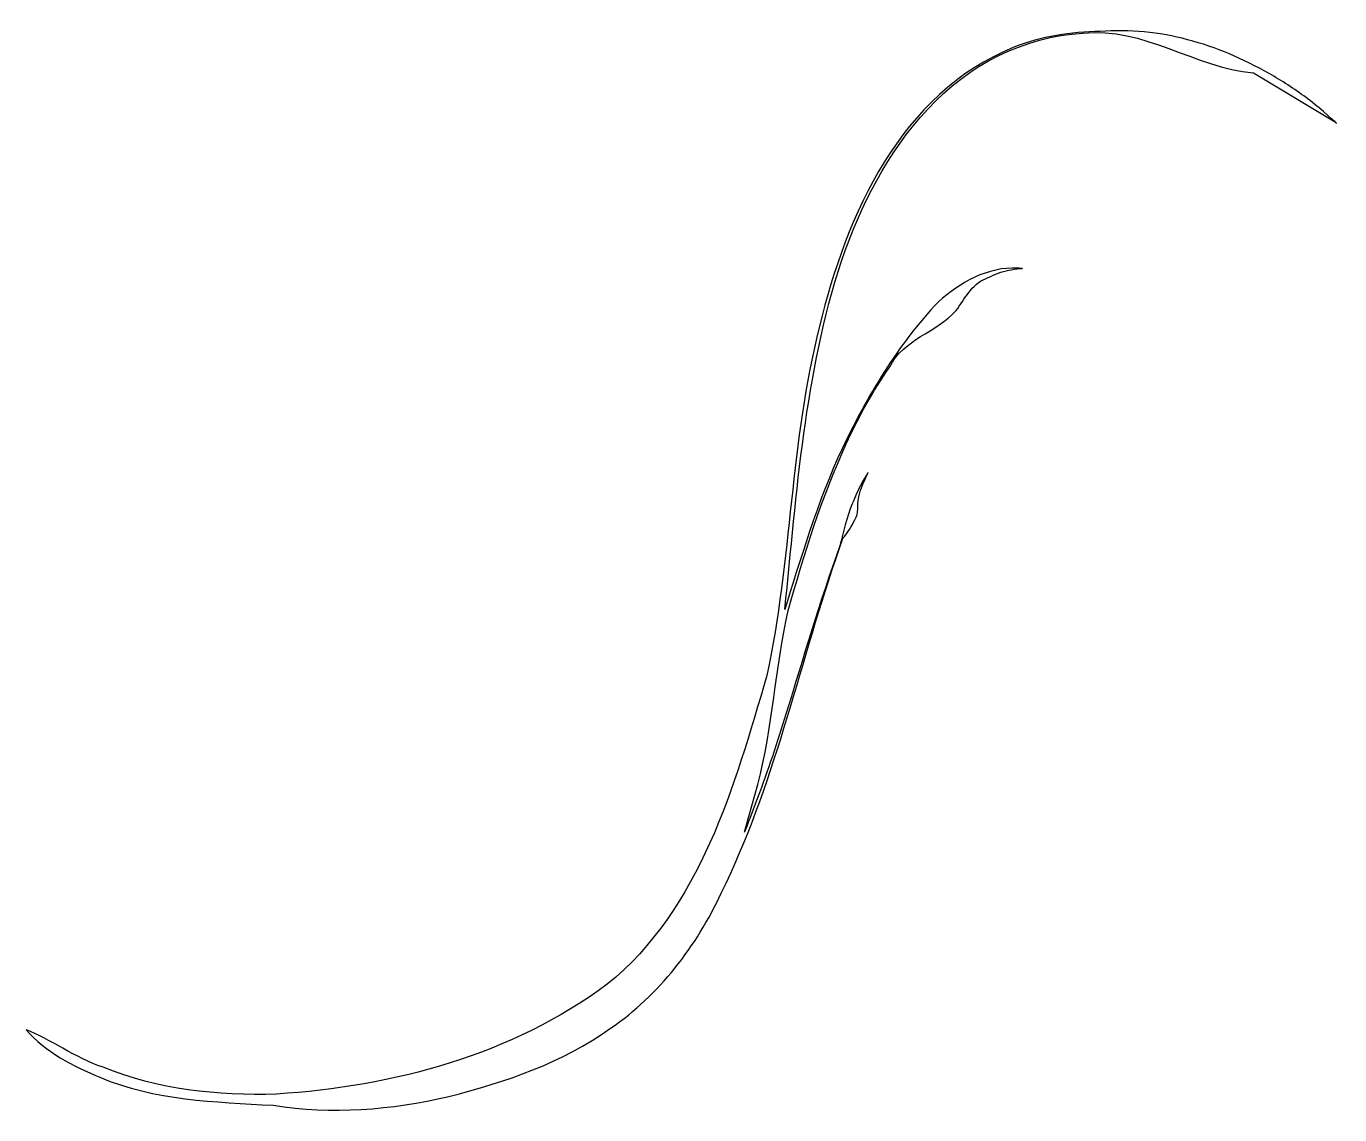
# Model space of a CAD drawing. Header units: centimetres. Extents: x -9.1 to 9.2, y -7.6 to 7.6.
import ezdxf

# ---------------------------------------------------------------- set-up
doc = ezdxf.new("R2010")
doc.units = ezdxf.units.CM
doc.header["$MEASUREMENT"] = 0
doc.layers.add('Camada 1', color=7, linetype='Continuous')

msp = doc.modelspace()

# ---------------------------------------------------------------- linework, layer by layer
at = {"layer": 'Camada 1'}
for points, knots in [([(7.95474, 6.91859), (7.14096, 6.98992), (6.42016, 7.56722), (5.58344, 7.47033), (5.58344, 7.47033), (4.76048, 7.42786), (3.98221, 7.02475), (3.42984, 6.42046), (3.42984, 6.42046), (2.29996, 5.19787), (1.92854, 3.50237), (1.70208, 1.90275), (1.70208, 1.90275), (1.59072, 1.09093), (1.52216, 0.27413), (1.43781, -0.5407), (1.43781, -0.5407), (1.63069, 0.07864), (1.90009, 0.9842), (2.23391, 1.69257), (2.23391, 1.69257), (2.58864, 2.4292), (3.00885, 3.14352), (3.57389, 3.73476), (3.57389, 3.73476), (3.8757, 4.0031), (4.25784, 4.22741), (4.67577, 4.20373), (4.67577, 4.20373), (4.69786, 4.20307), (4.73459, 4.19844), (4.74451, 4.19809), (4.74451, 4.19809), (4.74451, 4.19809), (4.66789, 4.19267), (4.66789, 4.19267), (4.66789, 4.19267), (4.61685, 4.18799), (4.56645, 4.17844), (4.51647, 4.16719), (4.51647, 4.16719), (4.41595, 4.14523), (4.32311, 4.10017), (4.23022, 4.0576), (4.23022, 4.0576), (4.02792, 3.97545), (3.94053, 3.77492), (3.82051, 3.61405), (3.82051, 3.61405), (3.54436, 3.30496), (3.08555, 3.21786), (2.89627, 2.82959), (2.89627, 2.82959), (2.66172, 2.4936), (2.46346, 2.13323), (2.29268, 1.76104), (2.29268, 1.76104), (1.95224, 1.0151), (1.70467, 0.23103), (1.48552, -0.55779), (1.48552, -0.55779), (1.30349, -1.35371), (1.2733, -2.18199), (1.06145, -2.97563), (1.06145, -2.97563), (1.06145, -2.97563), (0.89622, -3.56748), (0.89622, -3.56748), (0.89622, -3.56748), (0.83828, -3.75769), (0.92818, -3.50268), (0.9507, -3.45061), (0.9507, -3.45061), (0.9507, -3.45061), (1.05955, -3.1633), (1.05955, -3.1633), (1.05955, -3.1633), (1.20364, -2.77984), (1.33125, -2.39035), (1.45404, -1.99964), (1.45404, -1.99964), (1.69232, -1.21584), (1.92682, -0.43037), (2.20093, 0.34176), (2.20093, 0.34176), (2.26014, 0.53419), (2.29197, 0.7403), (2.37595, 0.92805), (2.37595, 0.92805), (2.41598, 1.02208), (2.45289, 1.11815), (2.50406, 1.20708), (2.50406, 1.20708), (2.53819, 1.2769), (2.65514, 1.46439), (2.56494, 1.29304), (2.56494, 1.29304), (2.5225, 1.20007), (2.48258, 1.10492), (2.46054, 1.00486), (2.46054, 1.00486), (2.44506, 0.90487), (2.47165, 0.79735), (2.41162, 0.70591), (2.41162, 0.70591), (2.36863, 0.61339), (2.31224, 0.52512), (2.24633, 0.44929), (2.24633, 0.44929), (2.24633, 0.44929), (2.14595, 0.15891), (2.14595, 0.15891), (2.14595, 0.15891), (1.62213, -1.3915), (1.28161, -3.01056), (0.55427, -4.48635), (0.55427, -4.48635), (0.2087, -5.22657), (-0.3061, -5.90057), (-0.98402, -6.3659), (-0.98402, -6.3659), (-1.654, -6.84271), (-2.44418, -7.1152), (-3.23539, -7.31427), (-3.23539, -7.31427), (-4.03189, -7.49921), (-4.86406, -7.56737), (-5.67466, -7.43648), (-5.67466, -7.43648), (-6.48439, -7.38962), (-7.32413, -7.36946), (-8.08605, -7.04619), (-8.08605, -7.04619), (-8.46052, -6.8897), (-8.83948, -6.69748), (-9.108, -6.38561), (-9.108, -6.38561), (-8.79796, -6.50412), (-8.41551, -6.78246), (-8.04049, -6.90684), (-8.04049, -6.90684), (-7.27928, -7.21646), (-6.44526, -7.30771), (-5.62937, -7.27993), (-5.62937, -7.27993), (-4.00784, -7.18034), (-2.34766, -6.73282), (-1.03051, -5.75416), (-1.03051, -5.75416), (0.2724, -4.69223), (0.73286, -3.00297), (1.18882, -1.4587), (1.18882, -1.4587), (1.53355, 0.13819), (1.51185, 1.80369), (1.92198, 3.39511), (1.92198, 3.39511), (2.29067, 4.94509), (3.0482, 6.63842), (4.62295, 7.27578), (4.62295, 7.27578), (5.0049, 7.42297), (5.41456, 7.49533), (5.82413, 7.49295), (5.82413, 7.49295), (6.22773, 7.52417), (6.64421, 7.49189), (7.03851, 7.37944), (7.03851, 7.37944), (7.43666, 7.2794), (7.81316, 7.1098), (8.17042, 6.91023), (8.17042, 6.91023), (8.34843, 6.80919), (8.52147, 6.69867), (8.68474, 6.575), (8.68474, 6.575), (8.76806, 6.51544), (8.84627, 6.44914), (8.92535, 6.38416), (8.92535, 6.38416), (8.92535, 6.38416), (9.04015, 6.28206), (9.04015, 6.28206), (9.04015, 6.28206), (9.06663, 6.25518), (9.15299, 6.18194), (9.07809, 6.24388), (9.07809, 6.24388), (9.07809, 6.24388), (7.95474, 6.91859), (7.95474, 6.91859)], [0, 0, 0, 0, 0.02040816, 0.02040816, 0.02040816, 0.02040816, 0.04081633, 0.04081633, 0.04081633, 0.04081633, 0.06122449, 0.06122449, 0.06122449, 0.06122449, 0.08163265, 0.08163265, 0.08163265, 0.08163265, 0.10204082, 0.10204082, 0.10204082, 0.10204082, 0.12244898, 0.12244898, 0.12244898, 0.12244898, 0.14285714, 0.14285714, 0.14285714, 0.14285714, 0.16326531, 0.16326531, 0.16326531, 0.16326531, 0.18367347, 0.18367347, 0.18367347, 0.18367347, 0.20408163, 0.20408163, 0.20408163, 0.20408163, 0.2244898, 0.2244898, 0.2244898, 0.2244898, 0.24489796, 0.24489796, 0.24489796, 0.24489796, 0.26530612, 0.26530612, 0.26530612, 0.26530612, 0.28571429, 0.28571429, 0.28571429, 0.28571429, 0.30612245, 0.30612245, 0.30612245, 0.30612245, 0.32653061, 0.32653061, 0.32653061, 0.32653061, 0.34693878, 0.34693878, 0.34693878, 0.34693878, 0.36734694, 0.36734694, 0.36734694, 0.36734694, 0.3877551, 0.3877551, 0.3877551, 0.3877551, 0.40816327, 0.40816327, 0.40816327, 0.40816327, 0.42857143, 0.42857143, 0.42857143, 0.42857143, 0.44897959, 0.44897959, 0.44897959, 0.44897959, 0.46938776, 0.46938776, 0.46938776, 0.46938776, 0.48979592, 0.48979592, 0.48979592, 0.48979592, 0.51020408, 0.51020408, 0.51020408, 0.51020408, 0.53061224, 0.53061224, 0.53061224, 0.53061224, 0.55102041, 0.55102041, 0.55102041, 0.55102041, 0.57142857, 0.57142857, 0.57142857, 0.57142857, 0.59183673, 0.59183673, 0.59183673, 0.59183673, 0.6122449, 0.6122449, 0.6122449, 0.6122449, 0.63265306, 0.63265306, 0.63265306, 0.63265306, 0.65306122, 0.65306122, 0.65306122, 0.65306122, 0.67346939, 0.67346939, 0.67346939, 0.67346939, 0.69387755, 0.69387755, 0.69387755, 0.69387755, 0.71428571, 0.71428571, 0.71428571, 0.71428571, 0.73469388, 0.73469388, 0.73469388, 0.73469388, 0.75510204, 0.75510204, 0.75510204, 0.75510204, 0.7755102, 0.7755102, 0.7755102, 0.7755102, 0.79591837, 0.79591837, 0.79591837, 0.79591837, 0.81632653, 0.81632653, 0.81632653, 0.81632653, 0.83673469, 0.83673469, 0.83673469, 0.83673469, 0.85714286, 0.85714286, 0.85714286, 0.85714286, 0.87755102, 0.87755102, 0.87755102, 0.87755102, 0.89795918, 0.89795918, 0.89795918, 0.89795918, 0.91836735, 0.91836735, 0.91836735, 0.91836735, 0.93877551, 0.93877551, 0.93877551, 0.93877551, 0.95918367, 0.95918367, 0.95918367, 0.95918367, 1, 1, 1, 1]), ([(7.95474, 6.91859), (7.95474, 6.91859), (7.95474, 6.91859), (7.95474, 6.91859), (7.95474, 6.91859), (7.95474, 6.91859), (7.95474, 6.91859), (7.95474, 6.91859)], [0, 0, 0, 0, 0.33333333, 0.33333333, 0.33333333, 0.33333333, 1, 1, 1, 1])]:
    msp.add_open_spline(points, degree=3, knots=knots, dxfattribs=at)

doc.saveas('drawing.dxf')
